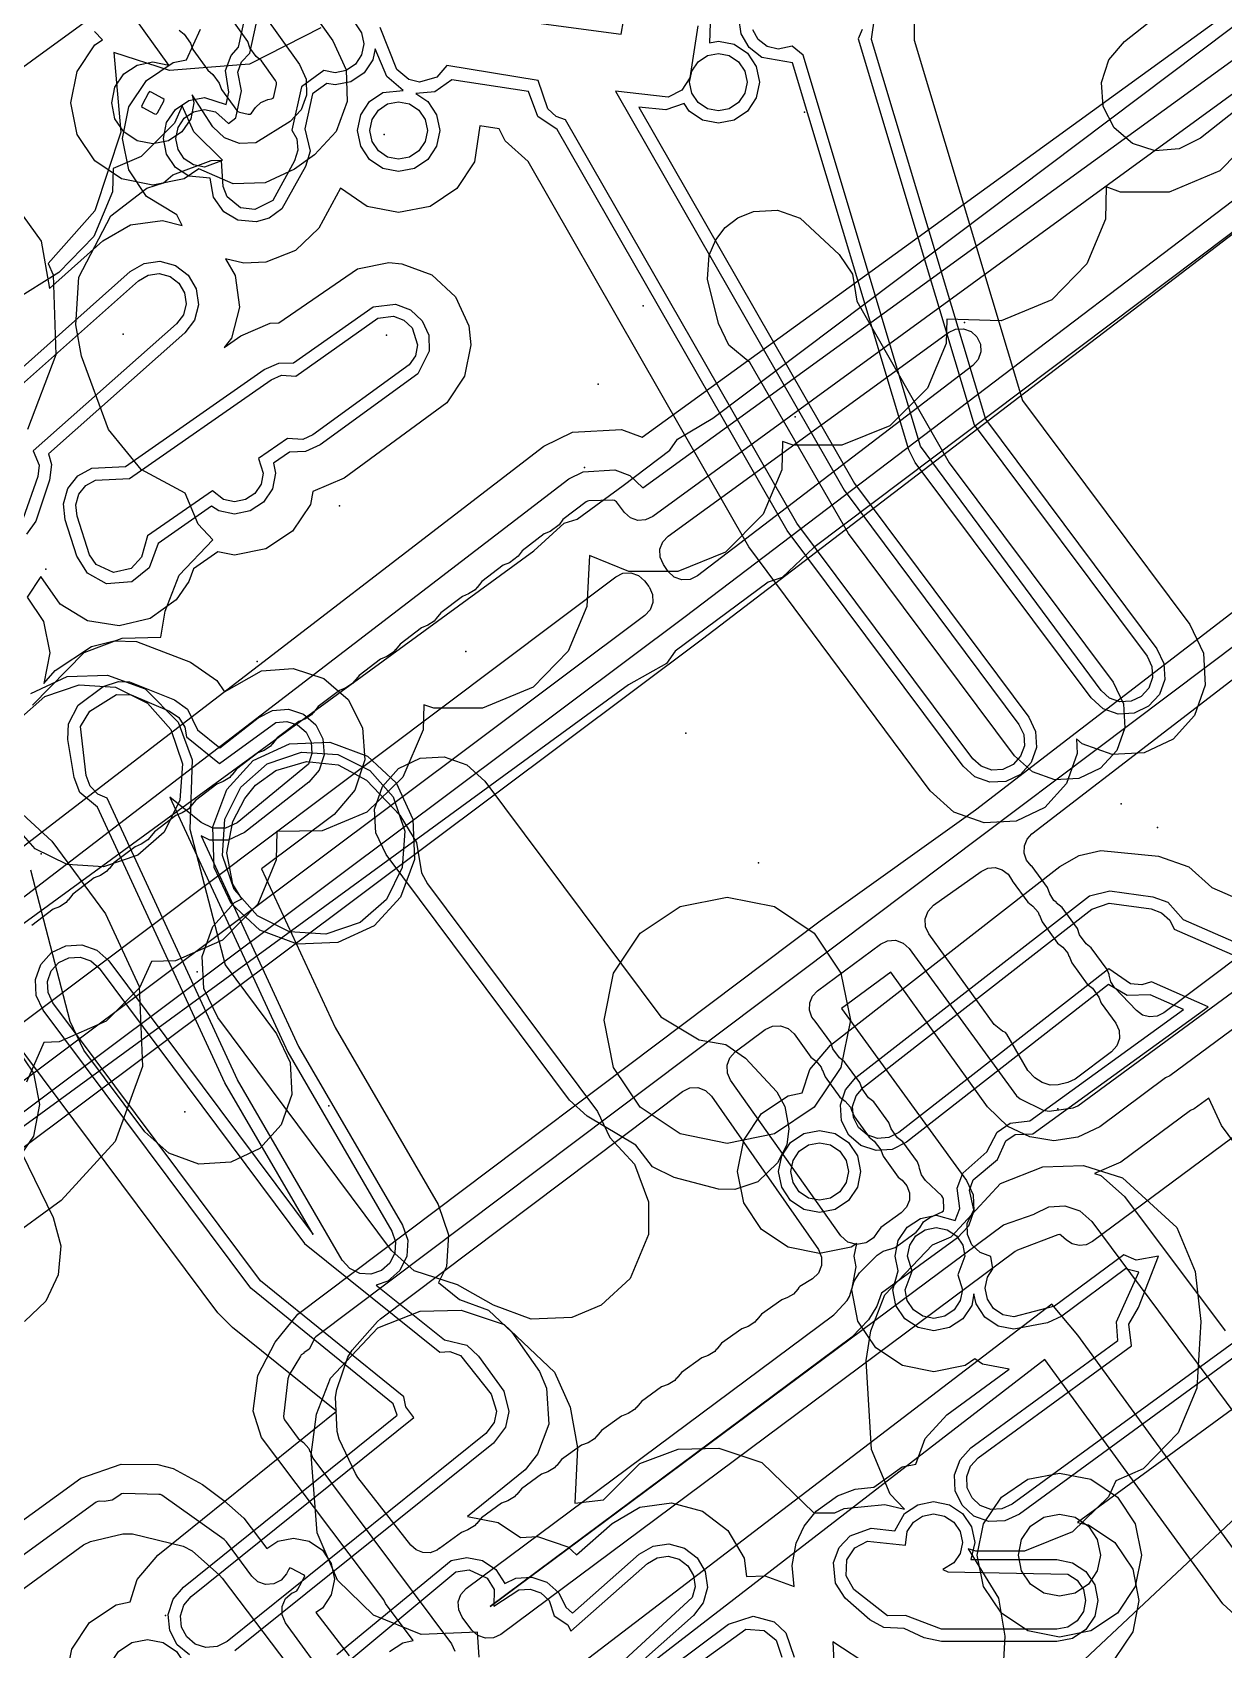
# Model space of a CAD drawing. Header units: metres. Extents: x 8738 to 9560, y -8972 to -7699.
# Drawn here: x 9001.57 to 9030.6, y -8137.03 to -8097.61 of the extents above; entities that cross this region are included whole.
import ezdxf

# ---------------------------------------------------------------- set-up
doc = ezdxf.new("R2010")
doc.units = ezdxf.units.M
for name, color, linetype in [('AI_GREENING_EXCLUSIONS', 1, 'Continuous'), ('AI_GREENING_LAWN', 82, 'Continuous'), ('AI_GREENING_REJECTED', 6, 'Continuous')]:
    doc.layers.add(name, color=color, linetype=linetype)

msp = doc.modelspace()

# ---------------------------------------------------------------- linework, layer by layer
at = {"layer": 'AI_GREENING_EXCLUSIONS'}
for points in [[(8995.555, -8121.9), (9014.04, -8107.697), (9014.74, -8107.353), (9015.928, -8107.286), (9016.43, -8107.472), (9045.67, -8086.273)], [(8995.354, -8123.283), (9014.647, -8108.491), (9014.998, -8108.319), (9015.77, -8108.273), (9016.135, -8108.409), (9016.448, -8108.711), (9046.259, -8087.08)], [(8987.697, -8129.296), (9013.792, -8110.243), (9014.53, -8109.57), (9014.851, -8109.47), (9015.973, -8108.651), (9017.11, -8107.794), (9017.297, -8107.52), (9018.153, -8107.009), (9043.386, -8088.007)], [(8987.697, -8129.296), (9013.792, -8110.243), (9014.53, -8109.57), (9014.851, -8109.47), (9015.973, -8108.651), (9017.11, -8107.794), (9017.297, -8107.52), (9018.153, -8107.009), (9043.386, -8088.007)], [(9018.088, -8097.384), (9018.073, -8097.864), (9018.29, -8097.821), (9018.673, -8097.897), (9018.997, -8098.114), (9019.214, -8098.438), (9019.29, -8098.821), (9019.214, -8099.204), (9018.997, -8099.528), (9018.673, -8099.745), (9018.29, -8099.821), (9017.907, -8099.745), (9017.583, -8099.528), (9017.459, -8099.342), (9017.009, -8099.497), (9016.349, -8099.428), (9021.605, -8108.605), (9025.855, -8114.298), (9026.023, -8114.65), (9026.044, -8115.04), (9025.913, -8115.408), (9025.652, -8115.698), (9025.3, -8115.866), (9024.91, -8115.886), (9024.543, -8115.756), (9024.253, -8115.495), (9019.966, -8109.753), (9014.359, -8099.976), (9013.894, -8099.654), (9013.661, -8099.046), (9011.795, -8098.767), (9011.384, -8099.056), (9010.92, -8099.101), (9011.207, -8099.293), (9011.424, -8099.617), (9011.5, -8100), (9011.424, -8100.383), (9011.207, -8100.707), (9010.883, -8100.924), (9010.5, -8101), (9010.117, -8100.924), (9009.793, -8100.707), (9009.576, -8100.383), (9009.5, -8100), (9009.576, -8099.617), (9009.793, -8099.293), (9010.117, -8099.076), (9010.611, -8099.022), (9010.21, -8098.683), (9009.927, -8098.007), (9009.874, -8098.273), (9009.657, -8098.597), (9009.333, -8098.814), (9008.95, -8098.89), (9008.751, -8098.85), (9008.398, -8099.107), (9008.213, -8099.955), (9008.341, -8100.506), (9008.23, -8100.88), (9007.655, -8101.905), (9007.344, -8102.14), (9007.025, -8102.222), (9006.579, -8102.183), (9006.243, -8101.985), (9005.986, -8101.622), (9005.904, -8101.164), (9005.387, -8101.115), (9005.063, -8100.898), (9004.846, -8100.574), (9004.77, -8100.191), (9004.77, -8100.191), (9004.846, -8099.808), (9005.063, -8099.484), (9005.387, -8099.267), (9005.77, -8099.191), (9006.295, -8099.363), (9006.361, -8099.061), (9006.282, -8098.533), (9006.418, -8098.167), (9006.599, -8097.971), (9008.219, -8090.545)], [(9009.445, -8097.395), (9009.597, -8097.622), (9009.65, -8097.89), (9009.597, -8098.158), (9009.445, -8098.385), (9009.218, -8098.537), (9008.95, -8098.59), (9008.677, -8098.534), (9008.13, -8098.931), (9007.898, -8099.991), (9008.015, -8100.206), (9008.043, -8100.478), (9007.965, -8100.74), (9007.432, -8101.705), (9006.991, -8101.927), (9006.642, -8101.886), (9006.321, -8101.617), (9006.221, -8101.363), (9006.181, -8100.742), (9005.77, -8100.891), (9005.502, -8100.838), (9005.275, -8100.686), (9005.123, -8100.459), (9005.07, -8100.191), (9005.07, -8100.191), (9005.123, -8099.923), (9005.275, -8099.696), (9005.502, -8099.544), (9005.77, -8099.491), (9006.038, -8099.544), (9006.352, -8099.827), (9006.53, -8099.693), (9006.674, -8099.036), (9006.579, -8098.58), (9006.673, -8098.324), (9006.875, -8098.111), (9008.541, -8090.475)], [(9045.859, -8091.153), (9020.617, -8110.161), (9019.849, -8110.898), (9019.503, -8111.013), (9017.236, -8112.693), (9017.027, -8112.99), (9016.1, -8113.511), (8989.922, -8132.624), (8989.217, -8133.256), (8988.937, -8133.343), (8987.764, -8134.2), (8986.64, -8135.064), (8986.478, -8135.307), (8985.673, -8135.807), (8960.434, -8155.213), (8959.695, -8155.928), (8959.35, -8156.046), (8957.123, -8157.756), (8956.926, -8158.05), (8956.066, -8158.568), (8929.562, -8178.912), (8904.278, -8205.333)], [(9045.859, -8091.153), (9020.617, -8110.161), (9019.849, -8110.898), (9019.503, -8111.013), (9017.236, -8112.693), (9017.027, -8112.99), (9016.1, -8113.511), (8989.922, -8132.624), (8989.217, -8133.256), (8988.937, -8133.343), (8987.764, -8134.2), (8986.64, -8135.064), (8986.478, -8135.307), (8985.673, -8135.807), (8960.434, -8155.213), (8959.695, -8155.928), (8959.35, -8156.046), (8957.123, -8157.756), (8956.926, -8158.05), (8956.066, -8158.568), (8929.562, -8178.912), (8904.278, -8205.333)], [(9033.844, -8097.185), (9030.043, -8100.184), (9029.522, -8100.45), (9028.938, -8100.496), (9028.382, -8100.316), (9027.936, -8099.936), (9027.67, -8099.414), (9027.624, -8098.831), (9027.805, -8098.274), (9028.185, -8097.829), (9032.71, -8094.258)], [(9006.624, -8094.626), (9008.899, -8097.812), (9009.218, -8098.519), (9009.245, -8099.294), (9008.975, -8100.021), (9008.448, -8100.591), (9007.963, -8100.945), (9007.25, -8101.273), (9006.465, -8101.302), (9005.633, -8100.937), (9005.275, -8101.176), (9004.51, -8101.328), (9003.745, -8101.176), (9003.096, -8100.742), (9002.662, -8100.093), (9002.51, -8099.328), (9002.662, -8098.563), (9003.096, -8097.914), (9003.283, -8097.788), (9003.087, -8097.59)], [(9005.81, -8095.207), (9008.085, -8098.393), (9008.245, -8098.746), (9008.258, -8099.134), (9008.123, -8099.498), (9007.86, -8099.782), (9007.017, -8100.301), (9006.625, -8100.315), (9006.257, -8100.178), (9005.971, -8099.909), (9005.471, -8099.13), (9005.51, -8099.328), (9005.434, -8099.711), (9005.217, -8100.035), (9004.893, -8100.252), (9004.51, -8100.328), (9004.127, -8100.252), (9003.803, -8100.035), (9003.586, -8099.711), (9003.51, -8099.328), (9003.586, -8098.945), (9003.803, -8098.621), (9004.127, -8098.404), (9004.51, -8098.328), (9004.9, -8098.409), (9003.696, -8096.723)], [(9023.067, -8097.001), (9023.065, -8097.798), (9025.704, -8106.578), (9029.78, -8112.038), (9030.116, -8112.742), (9030.157, -8113.521), (9029.896, -8114.257), (9029.374, -8114.837), (9028.67, -8115.173), (9027.89, -8115.213), (9027.155, -8114.953), (9027.015, -8114.827), (9027.033, -8115.183), (9026.773, -8115.919), (9026.25, -8116.499), (9025.546, -8116.835), (9024.767, -8116.876), (9024.031, -8116.615), (9023.451, -8116.093), (9019.032, -8110.148), (9013.652, -8100.756), (9013.093, -8100.253), (9012.951, -8099.955), (9012.478, -8099.888), (9012.348, -8100.765), (9011.914, -8101.414), (9011.265, -8101.848), (9010.5, -8102), (9009.735, -8101.848), (9009.082, -8101.408), (9008.552, -8102.38), (9007.99, -8102.922), (9007.264, -8103.207), (9006.724, -8103.23), (9006.278, -8103.131), (9006.513, -8103.532), (9006.62, -8104.305), (9006.423, -8105.06), (9006.251, -8105.287), (9006.654, -8105.006), (9007.369, -8104.693), (9007.577, -8104.689), (9009.495, -8103.372), (9010.26, -8103.22), (9010.58, -8103.246), (9011.311, -8103.518), (9011.882, -8104.05), (9012.206, -8104.76), (9012.26, -8105.22), (9012.108, -8105.985), (9011.674, -8106.634), (9009.17, -8108.472), (9008.411, -8108.798), (9008.348, -8109.115), (9007.914, -8109.764), (9007.265, -8110.198), (9006.5, -8110.35), (9006.097, -8110.27), (9005.501, -8110.685), (9005.389, -8110.994), (9005.078, -8111.436), (9004.446, -8111.894), (9003.687, -8112.074), (9002.916, -8111.951), (9002.252, -8111.542), (9001.784, -8110.871), (9001.45, -8111.371), (9001.848, -8111.966), (9002, -8112.731), (9001.852, -8113.475), (9002.133, -8113.163), (9003.015, -8112.58), (9003.568, -8112.439), (9004.108, -8112.454), (9005.431, -8112.962), (9006.073, -8113.406), (9006.254, -8113.686), (9007.154, -8113.174), (9007.932, -8113.115), (9008.674, -8113.358), (9009.266, -8113.866), (9009.618, -8114.563), (9009.677, -8115.341), (9009.434, -8116.082), (9008.926, -8116.674), (9007.161, -8117.994), (9008.951, -8121.866), (9011.459, -8126.177), (9011.713, -8126.915), (9011.664, -8127.694), (9011.474, -8128.083), (9011.985, -8128.493), (9012.689, -8128.756), (9013.26, -8129.288), (9013.936, -8130.252), (9014.103, -8130.654), (9014.157, -8131.536), (9013.884, -8132.267), (9013.58, -8132.646), (9012.18, -8133.784), (9012.925, -8133.932), (9013.467, -8134.294), (9013.882, -8134.27), (9014.619, -8134.525), (9014.835, -8134.717), (9015.701, -8133.952), (9016.376, -8133.56), (9017.149, -8133.455), (9017.903, -8133.655), (9018.524, -8134.128), (9018.916, -8134.803), (9018.976, -8135.246), (9019.426, -8135.234), (9020.139, -8135.488), (9020.088, -8134.978), (9020.19, -8134.432), (9020.383, -8134.018), (9020.672, -8133.652), (9021.194, -8133.277), (9021.623, -8133.121), (9022.082, -8133.067), (9022.772, -8132.572), (9023.099, -8132.507), (9023.329, -8131.879), (9023.857, -8131.305), (9025.374, -8130.196), (9024.729, -8130.068), (9024.543, -8129.944), (9024.305, -8130.103), (9023.54, -8130.255), (9022.775, -8130.103), (9022.126, -8129.669), (9021.692, -8129.02), (9021.54, -8128.255), (9021.651, -8127.697), (9021.6, -8127.441), (9021.662, -8127.129), (9021.523, -8127.222), (9020.758, -8127.374), (9019.993, -8127.222), (9019.344, -8126.788), (9018.91, -8126.139), (9018.758, -8125.374), (9018.91, -8124.609), (9019.344, -8123.96), (9019.993, -8123.526), (9020.329, -8123.459), (9020.518, -8122.888), (9021.027, -8122.297), (9026.611, -8117.938), (9027.082, -8117.675), (9027.607, -8117.547), (9029.018, -8117.688), (9029.754, -8117.946), (9030.315, -8118.448), (9035.643, -8120.777)], [(9011.893, -8097.118), (9015.92, -8097.65), (9015.975, -8097.327)], [(8999.817, -8097.49), (9000.076, -8098.023), (9001.352, -8102.089), (9001.791, -8102.7), (9001.991, -8103.85), (9003.295, -8102.691), (9003.969, -8102.297), (9004.742, -8102.19), (9005.225, -8102.316), (9005.095, -8102.057), (9004.356, -8101.605), (9003.922, -8100.956), (9003.77, -8100.191), (9003.922, -8099.426), (9004.356, -8098.777), (9005.005, -8098.343), (9005.331, -8098.278), (9005.672, -8097.529)], [(9008.602, -8097.496), (9006.864, -8098.383), (9004.919, -8098.537), (9003.558, -8098.095), (9003.73, -8100.036), (9003.097, -8101.956), (9001.956, -8103.241), (9002.081, -8103.516), (9002.142, -8105.466), (9001.453, -8107.291)], [(9017.794, -8097.444), (9017.596, -8098.716), (9017.403, -8099.016), (9017.069, -8099.186), (9015.784, -8099.044), (9021.353, -8108.77), (9025.615, -8114.478), (9025.732, -8114.724), (9025.747, -8114.997), (9025.656, -8115.254), (9025.473, -8115.457), (9025.226, -8115.575), (9024.953, -8115.589), (9024.696, -8115.498), (9024.493, -8115.315), (9020.206, -8109.573), (9014.568, -8099.738), (9014.338, -8099.657), (9014.135, -8099.474), (9013.902, -8098.777), (9011.67, -8098.412), (9011.431, -8098.696), (9011.01, -8098.818), (9010.744, -8098.755), (9010.458, -8098.514), (9010.053, -8097.488)], [(9022.099, -8097.216), (9022.014, -8097.774), (9024.797, -8107.035), (9028.979, -8112.636), (9029.147, -8112.988), (9029.167, -8113.378), (9029.037, -8113.745), (9028.776, -8114.035), (9028.423, -8114.203), (9028.034, -8114.224), (9027.666, -8114.093), (9027.376, -8113.832), (9023.089, -8108.09), (9022.933, -8107.78), (9020.098, -8098.35), (9019.349, -8098.217), (9019.039, -8097.98), (9018.843, -8097.642), (9018.792, -8097.256)], [(9021.796, -8097.539), (9021.697, -8097.763), (9024.525, -8107.172), (9028.738, -8112.815), (9028.856, -8113.062), (9028.87, -8113.335), (9028.779, -8113.592), (9028.596, -8113.795), (9028.35, -8113.913), (9028.077, -8113.927), (9027.819, -8113.836), (9027.616, -8113.653), (9023.22, -8107.694), (9020.356, -8098.166), (9020.086, -8097.942), (9019.745, -8098.019), (9019.481, -8097.948), (9019.264, -8097.782), (9019.127, -8097.546)], [(9001.573, -8114.005), (9002.833, -8112.726), (9003.764, -8112.375), (9004.708, -8112.35), (9004.813, -8111.713), (9005.152, -8110.838), (9005.972, -8109.974), (9005.613, -8109.593), (9005.298, -8108.839), (9004.225, -8108.26), (9003.43, -8107.291), (9002.768, -8105.504), (9002.632, -8104.736), (9002.704, -8103.574), (9003.484, -8102.08), (9004.362, -8101.405), (9004.771, -8101.276), (9004.999, -8101.083), (9005.93, -8100.733), (9006.204, -8100.725), (9005.511, -8100.033), (9005.227, -8099.396), (9005.036, -8099.818), (9004.225, -8100.629), (9003.544, -8100.928), (9003.528, -8101.496), (9003.075, -8102.58), (9002.219, -8103.457), (9001.102, -8104.156)], [(9031.365, -8100.109), (9030.509, -8100.986), (9029.277, -8101.5), (9028.09, -8101.5), (9027.742, -8101.373), (9027.726, -8102.164), (9027.273, -8103.247), (9026.417, -8104.124), (9025.185, -8104.639), (9023.86, -8104.599), (9023.844, -8105.195), (9023.39, -8106.278), (9022.468, -8107.201), (9021.303, -8107.67), (9020.116, -8107.67), (9019.856, -8107.579), (9019.839, -8108.271), (9019.386, -8109.354), (9018.464, -8110.276), (9017.299, -8110.746), (9016.111, -8110.746), (9015.151, -8110.362), (9015.085, -8111.605), (9014.632, -8112.688), (9013.776, -8113.566), (9012.545, -8114.08), (9011.357, -8114.08), (9011.113, -8113.996), (9011.096, -8114.611), (9010.598, -8115.761), (9009.721, -8116.617), (9008.637, -8117.07), (9007.534, -8117.087), (9007.518, -8117.778), (9007.065, -8118.862), (9006.209, -8119.739), (9005.059, -8120.237), (9004.474, -8120.253), (9004.186, -8120.901), (9003.376, -8121.712), (9002.225, -8122.21), (9001.854, -8122.226), (9001.431, -8123.197)], [(9033.491, -8100.485), (9017.902, -8112.401), (8991.06, -8132.499), (8986.438, -8135.788), (8986.438, -8135.788), (8986.438, -8135.788), (8979.925, -8140.422), (8979.286, -8140.797), (8978.556, -8140.911), (8978.119, -8140.822), (8977.784, -8140.688), (8977.675, -8140.561), (8973.755, -8143.602), (8973.839, -8144.107), (8973.76, -8144.728), (8973.471, -8145.337), (8972.926, -8145.927), (8958.484, -8156.853), (8939.431, -8170.901), (8931.698, -8176.967), (8927.609, -8180.372), (8924.563, -8183.053), (8917.837, -8189.222)], [(9000.956, -8106.107), (9003.959, -8103.439), (9004.296, -8103.242), (9004.683, -8103.188), (9005.06, -8103.287), (9005.371, -8103.523), (9005.568, -8103.859), (9005.622, -8104.246), (9005.523, -8104.623), (9005.288, -8104.934), (9001.967, -8107.884), (9002.038, -8108.137), (9001.992, -8108.525), (9001.658, -8109.526), (9001.427, -8109.841)], [(9000.354, -8107.042), (9004.159, -8103.663), (9004.394, -8103.525), (9004.665, -8103.488), (9004.929, -8103.557), (9004.929, -8103.557), (9005.147, -8103.722), (9005.285, -8103.957), (9005.322, -8104.228), (9005.253, -8104.492), (9005.088, -8104.71), (9001.597, -8107.811), (9001.739, -8108.16), (9001.706, -8108.432), (9001.345, -8109.474)], [(9010.277, -8137.077), (9010.601, -8136.86), (9010.855, -8136.81), (9010.182, -8135.908), (9010.139, -8135.817), (9007.158, -8131.857), (9006.954, -8131.219), (9007.069, -8130.346), (9007.488, -8129.531), (9008.046, -8128.854), (9020.772, -8119.264), (9024.554, -8116.561), (9037.39, -8106.69)], [(9001.538, -8113.72), (9002.42, -8113.311), (9003.406, -8113.272), (9004.323, -8113.613), (9005.129, -8114.419), (9005.47, -8115.336), (9005.412, -8117.028), (9006.27, -8120.336), (9007.524, -8122.016), (9007.859, -8122.72), (9007.9, -8123.5), (9007.64, -8124.235), (9007.117, -8124.815), (9006.413, -8125.151), (9005.634, -8125.192), (9004.898, -8124.931), (9004.318, -8124.409), (9002.83, -8122.415), (9002.496, -8121.72), (9001.54, -8118.032)], [(9005.401, -8137.159), (9005.102, -8136.909), (9004.921, -8136.563), (9004.887, -8136.174), (9004.887, -8136.174), (9005.004, -8135.802), (9005.254, -8135.503), (9010.46, -8131.317), (9010.362, -8131.037), (9006.897, -8128.219), (9001.835, -8121.439), (9001.667, -8121.087), (9001.647, -8120.697), (9001.777, -8120.33), (9002.038, -8120.04), (9002.391, -8119.872), (9002.78, -8119.851), (9003.148, -8119.982), (9003.438, -8120.243), (9008.414, -8126.908), (9006.268, -8123.21), (9003.163, -8116.497), (9002.729, -8116.136), (9002.592, -8115.77), (9002.441, -8114.848), (9002.454, -8114.459), (9002.693, -8114.009), (9003.301, -8113.549), (9003.674, -8113.433), (9003.944, -8113.441), (9005.034, -8113.88), (9005.355, -8114.102), (9005.6, -8114.611), (9006.14, -8115.047), (9007.075, -8114.313), (9007.423, -8114.137), (9007.812, -8114.108), (9008.183, -8114.229), (9008.479, -8114.483), (9008.655, -8114.831), (9008.685, -8115.221), (9008.563, -8115.591), (9008.309, -8115.887), (9006.747, -8117.111), (9006.346, -8117.301), (9005.901, -8117.298), (9005.689, -8117.194), (9008.063, -8122.328), (9010.595, -8126.68), (9010.722, -8127.049), (9010.698, -8127.438), (9010.526, -8127.789), (9010.234, -8128.047), (9009.951, -8128.144), (9011.613, -8129.477), (9012.163, -8129.607), (9012.449, -8129.873), (9013.059, -8130.733), (9013.182, -8131.221), (9013.102, -8131.609), (9012.81, -8131.994), (9006.508, -8137.061)], [(9041.469, -8114.037), (9029.291, -8123.045), (9029.19, -8123.092), (9027.586, -8124.286), (9027.05, -8124.539), (9026.466, -8124.624), (9025.878, -8124.533), (9025.347, -8124.276), (9024.851, -8123.795), (9022.49, -8120.517), (9021.294, -8121.405), (9021.618, -8121.851), (9024.339, -8125.593), (9024.502, -8125.947), (9024.518, -8126.337), (9024.383, -8126.703), (9024.383, -8126.703), (9024.118, -8126.99), (9022.265, -8128.337), (9022.15, -8128.658), (9021.952, -8128.991), (9021.543, -8129.415), (9012.728, -8135.979), (9025.24, -8126.677), (9025.986, -8126.411), (9025.996, -8126.404), (9026.347, -8126.233), (9026.731, -8126.208), (9027.1, -8126.334), (9027.394, -8126.591), (9032.994, -8134.132)], [(9000.614, -8116.003), (9002.052, -8117.322), (9003.352, -8119.096), (9004.176, -8120.865), (9004.261, -8122.814), (9003.593, -8124.647), (9002.275, -8126.085), (9000.922, -8127.076)], [(9030.971, -8129.822), (9025.627, -8133.727), (9025.273, -8133.891), (9024.883, -8133.908), (9024.517, -8133.774), (9024.23, -8133.51), (9024.065, -8133.156), (9024.049, -8132.766), (9024.183, -8132.399), (9024.447, -8132.112), (9028.024, -8129.498), (9027.996, -8129.043), (9028.534, -8127.827), (9028.213, -8127.75), (9026.661, -8128.898), (9026.308, -8129.065), (9025.494, -8129.22), (9025.111, -8129.144), (9024.787, -8128.927), (9024.57, -8128.603), (9024.52, -8128.353), (9024.464, -8128.638), (9024.247, -8128.962), (9023.923, -8129.179), (9023.54, -8129.255), (9023.157, -8129.179), (9022.833, -8128.962), (9022.616, -8128.638), (9022.54, -8128.255), (9022.67, -8127.792), (9022.6, -8127.441), (9022.676, -8127.058), (9022.893, -8126.734), (9023.217, -8126.517), (9023.6, -8126.441), (9024.061, -8126.57), (9024.174, -8126.273), (9024.112, -8125.782), (9024.248, -8125.417), (9024.832, -8124.899), (9025.081, -8124.413), (9025.405, -8124.196), (9025.881, -8124.139), (9029.629, -8121.422), (9028.815, -8121.067), (9028.25, -8121.085), (9027.799, -8120.816), (9022.873, -8124.661), (9022.525, -8124.837), (9022.136, -8124.866), (9021.765, -8124.743), (9021.47, -8124.488), (9021.294, -8124.14), (9021.265, -8123.751), (9021.388, -8123.38), (9021.643, -8123.085), (9027.337, -8118.657), (9027.831, -8118.537), (9028.877, -8118.678), (9029.246, -8118.807), (9029.616, -8119.234), (9035.243, -8121.693)], [(9031.028, -8129.409), (9025.45, -8133.485), (9025.202, -8133.6), (9024.929, -8133.611), (9024.673, -8133.517), (9024.472, -8133.333), (9024.357, -8133.085), (9024.345, -8132.812), (9024.439, -8132.555), (9024.624, -8132.354), (9028.361, -8129.624), (9028.292, -8129.092), (9028.527, -8128.69), (9029.017, -8127.44), (9028.472, -8127.534), (9028.171, -8127.408), (9026.482, -8128.657), (9025.494, -8128.92), (9025.226, -8128.867), (9024.999, -8128.715), (9024.847, -8128.488), (9024.794, -8128.22), (9024.847, -8127.952), (9024.983, -8127.75), (9024.93, -8127.445), (9024.669, -8127.349), (9024.47, -8127.162), (9024.358, -8126.913), (9024.35, -8126.64), (9024.515, -8126.311), (9024.409, -8125.83), (9024.504, -8125.574), (9025.096, -8125.078), (9025.293, -8124.625), (9025.52, -8124.473), (9025.958, -8124.454), (9030.229, -8121.357), (9028.842, -8120.751), (9028.608, -8120.823), (9028.336, -8120.797), (9027.803, -8120.432), (9022.689, -8124.425), (9022.445, -8124.548), (9022.172, -8124.568), (9021.913, -8124.482), (9021.706, -8124.304), (9021.583, -8124.06), (9021.563, -8123.787), (9021.649, -8123.528), (9021.827, -8123.321), (9027.392, -8118.977), (9027.812, -8118.837), (9028.835, -8118.975), (9029.093, -8119.066), (9029.296, -8119.248), (9029.402, -8119.468), (9035.123, -8121.968)], [(9002.381, -8137.782), (9002.533, -8137.017), (9002.967, -8136.368), (9003.616, -8135.934), (9003.955, -8135.867), (9004.127, -8135.322), (9004.628, -8134.723), (9008.988, -8131.217), (9006.447, -8129.181), (9006.095, -8128.817), (9001.034, -8122.037)], [(9001.164, -8122.331), (9001.598, -8122.98), (9001.75, -8123.745), (9001.598, -8124.51), (9001.319, -8124.927), (9002.078, -8126.499), (9002.268, -8127.185), (9002.206, -8127.895), (9001.899, -8128.538), (9001.386, -8129.032)], [(9036.058, -8131.698), (9030.553, -8124.251), (9030.241, -8123.587), (9030.24, -8123.586), (9029.885, -8123.849), (9029.795, -8123.891), (9028.1, -8125.144), (9027.457, -8125.421), (9027.609, -8125.472), (9028.187, -8125.981), (9030.637, -8129.259)], [(9012.46, -8137.212), (9012.418, -8136.602), (9011.051, -8136.659), (9009.886, -8136.189), (9009.009, -8135.334), (9008.511, -8134.184), (9008.366, -8132.283), (9008.496, -8131.286), (9008.835, -8130.41), (9009.995, -8129.188), (9011.025, -8128.781), (9012.02, -8128.755), (9013.069, -8129.107), (9014.294, -8130.265), (9014.679, -8131.121), (9014.861, -8132.11), (9014.796, -8133.458), (9015.492, -8133.382), (9016.378, -8132.495), (9017.309, -8132.145), (9018.304, -8132.119), (9019.354, -8132.471), (9020.615, -8133.692), (9021.129, -8133.692), (9021.36, -8133.589), (9022.35, -8133.493), (9022.826, -8133.608), (9022.477, -8133.237), (9022.024, -8132.154), (9021.892, -8129.983), (9022.009, -8129.256), (9022.348, -8128.38), (9023.509, -8127.159), (9023.966, -8126.967), (9025.168, -8125.664), (9026.198, -8125.257), (9027.192, -8125.23), (9028.14, -8125.53), (9029.466, -8126.741), (9029.912, -8127.816), (9030.046, -8129.033), (9029.952, -8130.659), (9029.498, -8131.743), (9028.643, -8132.62), (9027.973, -8132.917), (9027.794, -8133.304), (9026.917, -8134.159), (9025.752, -8134.629), (9024.564, -8134.629), (9024.38, -8134.57), (9025.119, -8135.776), (9025.269, -8136.703), (9025.231, -8137.438)], [(9031.386, -8135.32), (9027.049, -8129.367), (9026.413, -8128.605), (9014.167, -8137.977)], [(9020.873, -8143.225), (9035.678, -8129.322)], [(9020.873, -8143.225), (9035.678, -8129.322)], [(9031.159, -8136.44), (9030.582, -8135.914), (9026.244, -8129.96), (9015.571, -8138.193)], [(9030.912, -8131.104), (9027.04, -8133.933), (9027.307, -8133.986), (9027.956, -8134.42), (9028.389, -8135.069), (9028.541, -8135.834), (9028.389, -8136.599), (9027.956, -8137.248)], [(8986.2, -8144.867), (9002.754, -8132.846), (9003.734, -8132.506), (9004.628, -8132.517), (9005.005, -8132.618), (9005.722, -8133.005), (9006.236, -8133.397), (9006.726, -8133.823), (9007.29, -8134.565), (9007.552, -8134.389), (9007.935, -8134.313), (9008.318, -8134.389), (9008.642, -8134.606), (9008.859, -8134.93), (9008.935, -8135.313), (9008.859, -8135.696), (9008.642, -8136.02), (9008.483, -8136.127), (9009.29, -8137.183)], [(9008.997, -8137.152), (9011.777, -8134.856), (9012.16, -8134.78), (9012.543, -8134.856), (9012.867, -8135.073), (9013.087, -8135.414), (9013.356, -8135.284), (9013.745, -8135.26), (9014.114, -8135.388), (9014.406, -8135.647), (9014.573, -8135.991), (9014.737, -8136.137), (9016.363, -8134.702), (9016.7, -8134.506), (9017.087, -8134.453), (9017.464, -8134.553), (9017.774, -8134.79), (9017.97, -8135.127), (9018.023, -8135.514), (9017.923, -8135.891), (9017.686, -8136.201), (9016.105, -8137.597)], [(9009.065, -8137.487), (9011.892, -8135.133), (9012.217, -8135.082), (9012.655, -8135.285), (9012.826, -8135.566), (9012.823, -8135.968), (9013.431, -8135.574), (9013.704, -8135.558), (9013.962, -8135.647), (9014.166, -8135.828), (9014.293, -8136.203), (9014.619, -8136.426), (9014.692, -8136.576), (9016.561, -8134.927), (9016.797, -8134.789), (9017.068, -8134.753), (9017.332, -8134.823), (9017.549, -8134.988), (9017.687, -8135.224), (9017.723, -8135.495), (9017.653, -8135.759), (9015.693, -8137.56)], [(9016.362, -8138.405), (9018.964, -8136.534), (9019.403, -8136.567), (9019.697, -8136.795), (9019.835, -8137.214)], [(9016.417, -8137.991), (9018.539, -8136.411), (9019.135, -8136.214), (9019.648, -8136.355), (9019.938, -8136.616), (9020.135, -8137.214)], [(9022.002, -8137.441), (9021.081, -8136.842), (9021.115, -8137.503)]]:
    msp.add_lwpolyline(points, dxfattribs=at)
for points in [[(9018.022, -8099.468), (9017.795, -8099.316), (9017.643, -8099.089), (9017.59, -8098.821), (9017.643, -8098.553), (9017.795, -8098.326), (9018.022, -8098.174), (9018.29, -8098.121), (9018.558, -8098.174), (9018.785, -8098.326), (9018.937, -8098.553), (9018.99, -8098.821), (9018.937, -8099.089), (9018.785, -8099.316), (9018.558, -8099.468), (9018.29, -8099.521), (9018.022, -8099.468)], [(9010.005, -8100.495), (9009.853, -8100.268), (9009.8, -8100), (9009.853, -8099.732), (9010.005, -8099.505), (9010.232, -8099.353), (9010.5, -8099.3), (9010.768, -8099.353), (9010.995, -8099.505), (9011.147, -8099.732), (9011.2, -8100), (9011.147, -8100.268), (9010.995, -8100.495), (9010.768, -8100.647), (9010.5, -8100.7), (9010.232, -8100.647), (9010.005, -8100.495)], [(9018.769, -8102.126), (9019.144, -8101.974), (9019.729, -8101.943), (9020.281, -8102.138), (9021.233, -8103.018), (9021.561, -8103.503), (9021.662, -8104.16), (9023.917, -8108.097), (9027.911, -8113.446), (9028.163, -8113.974), (9028.193, -8114.559), (9027.998, -8115.11), (9027.606, -8115.545), (9027.078, -8115.797), (9026.493, -8115.828), (9025.942, -8115.632), (9025.507, -8115.241), (9021.459, -8109.819), (9019.059, -8105.651), (9018.543, -8105.231), (9018.291, -8104.703), (9018.026, -8103.619), (9018.067, -8103.035), (9018.225, -8102.662), (9018.454, -8102.367), (9018.769, -8102.126)], [(9007.226, -8105.827), (9007.583, -8105.67), (9007.936, -8105.663), (9009.877, -8104.296), (9010.42, -8104.233), (9010.785, -8104.369), (9011.071, -8104.635), (9011.233, -8104.99), (9011.247, -8105.38), (9010.967, -8105.927), (9008.585, -8107.661), (9008.23, -8107.823), (9007.839, -8107.837), (9007.452, -8108.107), (9007.5, -8108.35), (9007.424, -8108.733), (9007.207, -8109.057), (9006.883, -8109.274), (9006.5, -8109.35), (9006.117, -8109.274), (9005.943, -8109.158), (9004.643, -8110.064), (9004.422, -8110.662), (9003.995, -8111), (9003.381, -8111.048), (9002.921, -8110.793), (9002.659, -8110.379), (9002.376, -8109.489), (9002.332, -8109.101), (9002.44, -8108.726), (9002.684, -8108.421), (9003.025, -8108.233), (9003.84, -8108.186), (9007.226, -8105.827)], [(9007.648, -8105.963), (9007.998, -8105.988), (9009.992, -8104.573), (9010.372, -8104.529), (9010.628, -8104.624), (9010.828, -8104.811), (9010.96, -8105.22), (9010.907, -8105.488), (9010.755, -8105.715), (9008.409, -8107.418), (9008.161, -8107.531), (9007.791, -8107.505), (9007.088, -8107.994), (9007.2, -8108.35), (9007.147, -8108.618), (9006.995, -8108.845), (9006.768, -8108.997), (9006.5, -8109.05), (9006.232, -8108.997), (9005.961, -8108.78), (9004.377, -8109.883), (9004.234, -8110.397), (9003.979, -8110.672), (9003.553, -8110.773), (9003.128, -8110.578), (9002.965, -8110.344), (9002.662, -8109.398), (9002.631, -8109.127), (9002.707, -8108.864), (9002.877, -8108.651), (9003.116, -8108.519), (9003.937, -8108.484), (9007.397, -8106.073), (9007.648, -8105.963)], [(9003.599, -8113.571), (9004.379, -8113.958), (9004.945, -8114.602), (9005.23, -8115.435), (9005.171, -8116.321), (9004.784, -8117.101), (9004.14, -8117.667), (9003.307, -8117.952), (9002.421, -8117.893), (9001.641, -8117.506), (9001.075, -8116.862), (9000.79, -8116.029), (9000.849, -8115.143), (9001.236, -8114.363), (9001.88, -8113.797), (9002.713, -8113.512), (9003.599, -8113.571)], [(9005.288, -8114.54), (9005.332, -8114.781), (9006.137, -8115.43), (9007.504, -8114.426), (9007.776, -8114.405), (9008.036, -8114.49), (9008.243, -8114.668), (9008.366, -8114.912), (9008.387, -8115.184), (9008.302, -8115.444), (9006.562, -8116.875), (9006.281, -8117.008), (9005.97, -8117.006), (9005.691, -8116.869), (9004.921, -8116.248), (9007.797, -8122.467), (9010.336, -8126.83), (9010.425, -8127.089), (9010.408, -8127.361), (9010.288, -8127.607), (9010.083, -8127.788), (9009.825, -8127.876), (9009.552, -8127.859), (9009.307, -8127.739), (9009.126, -8127.535), (9006.57, -8123.143), (9003.393, -8116.278), (9003.17, -8116.177), (9002.984, -8115.978), (9002.888, -8115.722), (9002.747, -8114.527), (9002.975, -8114.153), (9003.622, -8113.746), (9003.978, -8113.756), (9004.915, -8114.156), (9005.14, -8114.311), (9005.288, -8114.54)], [(9007.838, -8114.951), (9008.824, -8114.912), (9009.741, -8115.253), (9010.44, -8115.9), (9010.849, -8116.782), (9010.888, -8117.768), (9010.547, -8118.685), (9009.9, -8119.384), (9009.018, -8119.793), (9008.032, -8119.832), (9007.115, -8119.491), (9006.416, -8118.844), (9006.007, -8117.962), (9005.968, -8116.976), (9006.309, -8116.059), (9006.956, -8115.36), (9007.838, -8114.951)], [(9009.017, -8115.211), (9009.797, -8115.598), (9010.363, -8116.242), (9010.648, -8117.075), (9010.589, -8117.961), (9010.202, -8118.741), (9009.558, -8119.307), (9008.725, -8119.592), (9007.839, -8119.533), (9007.059, -8119.146), (9006.493, -8118.502), (9006.208, -8117.669), (9006.267, -8116.783), (9006.654, -8116.003), (9007.298, -8115.437), (9008.131, -8115.152), (9009.017, -8115.211)], [(9016.278, -8124.736), (9015.091, -8124.025), (9014.661, -8123.636), (9010.193, -8117.651), (9009.941, -8117.123), (9009.91, -8116.539), (9010.106, -8115.987), (9010.497, -8115.552), (9011.026, -8115.3), (9011.61, -8115.269), (9012.162, -8115.465), (9012.597, -8115.857), (9016.887, -8121.604), (9017.821, -8122.163), (9018.476, -8122.278), (9018.954, -8122.615), (9019.715, -8123.432), (9019.91, -8123.787), (9020.01, -8124.325), (9019.956, -8124.724), (9019.735, -8125.165), (9019.251, -8125.63), (9018.695, -8125.814), (9018.29, -8125.809), (9017.211, -8125.523), (9016.688, -8125.26), (9016.278, -8124.736)], [(9006.461, -8116.844), (9006.751, -8116.283), (9007.014, -8115.958), (9007.504, -8115.598), (9008.253, -8115.38), (9009.029, -8115.464), (9009.713, -8115.839), (9010.527, -8116.689), (9010.938, -8117.353), (9011.06, -8118.095), (9011.201, -8118.365), (9015.344, -8123.915), (9015.646, -8124.547), (9016.245, -8125.198), (9016.586, -8126.115), (9016.586, -8126.907), (9016.138, -8127.983), (9015.438, -8128.63), (9014.716, -8128.932), (9013.73, -8128.971), (9012.813, -8128.63), (9011.933, -8128.135), (9010.874, -8127.798), (9010.329, -8127.297), (9006.09, -8121.618), (9005.754, -8120.914), (9005.713, -8120.135), (9005.974, -8119.399), (9006.496, -8118.819), (9006.679, -8118.732), (9006.461, -8118.374), (9006.309, -8117.609), (9006.461, -8116.844)], [(9016.386, -8123.809), (9015.736, -8122.836), (9015.508, -8121.688), (9015.736, -8120.54), (9016.386, -8119.567), (9017.36, -8118.916), (9018.508, -8118.688), (9019.656, -8118.916), (9020.629, -8119.567), (9021.279, -8120.54), (9021.508, -8121.688), (9021.279, -8122.836), (9020.629, -8123.809), (9019.656, -8124.46), (9018.508, -8124.688), (9017.36, -8124.46), (9016.386, -8123.809)], [(9005.185, -8136.206), (9005.267, -8135.946), (9005.442, -8135.736), (9010.873, -8131.37), (9010.674, -8131.107), (9010.63, -8130.867), (9007.137, -8128.039), (9002.076, -8121.26), (9001.958, -8121.013), (9001.944, -8120.74), (9002.035, -8120.483), (9002.218, -8120.28), (9002.464, -8120.163), (9002.737, -8120.148), (9002.995, -8120.239), (9003.198, -8120.422), (9008.205, -8127.13), (9011.505, -8129.775), (9011.749, -8129.766), (9012.005, -8129.862), (9012.751, -8130.806), (9012.882, -8131.219), (9012.826, -8131.491), (9012.622, -8131.761), (9006.32, -8136.828), (9006.077, -8136.954), (9005.805, -8136.978), (9005.545, -8136.896), (9005.335, -8136.721), (9005.209, -8136.478), (9005.185, -8136.206)], [(9020.375, -8126.298), (9020.051, -8126.081), (9019.834, -8125.757), (9019.758, -8125.374), (9019.834, -8124.991), (9020.051, -8124.667), (9020.375, -8124.45), (9020.758, -8124.374), (9021.141, -8124.45), (9021.465, -8124.667), (9021.682, -8124.991), (9021.758, -8125.374), (9021.682, -8125.757), (9021.465, -8126.081), (9021.141, -8126.298), (9020.758, -8126.374), (9020.375, -8126.298)], [(9020.263, -8125.869), (9020.111, -8125.642), (9020.058, -8125.374), (9020.111, -8125.106), (9020.263, -8124.879), (9020.49, -8124.727), (9020.758, -8124.674), (9021.026, -8124.727), (9021.253, -8124.879), (9021.405, -8125.106), (9021.458, -8125.374), (9021.405, -8125.642), (9021.253, -8125.869), (9021.026, -8126.021), (9020.758, -8126.074), (9020.49, -8126.021), (9020.263, -8125.869)], [(9024.24, -8128.255), (9024.187, -8128.523), (9024.035, -8128.75), (9023.808, -8128.902), (9023.54, -8128.955), (9023.272, -8128.902), (9023.045, -8128.75), (9022.893, -8128.523), (9022.84, -8128.255), (9023.016, -8127.803), (9022.9, -8127.441), (9022.953, -8127.173), (9023.105, -8126.946), (9023.332, -8126.794), (9023.6, -8126.741), (9023.868, -8126.794), (9024.095, -8126.946), (9024.247, -8127.173), (9024.3, -8127.441), (9024.124, -8127.893), (9024.24, -8128.255)], [(9026.601, -8136.726), (9025.836, -8136.574), (9025.187, -8136.14), (9024.753, -8135.491), (9024.601, -8134.726), (9024.753, -8133.961), (9025.187, -8133.312), (9025.836, -8132.878), (9026.601, -8132.726), (9027.366, -8132.878), (9028.015, -8133.312), (9028.449, -8133.961), (9028.601, -8134.726), (9028.449, -8135.491), (9028.015, -8136.14), (9027.366, -8136.574), (9026.601, -8136.726)], [(9022.016, -8134.069), (9022.594, -8134.135), (9022.83, -8133.713), (9023.154, -8133.496), (9023.537, -8133.42), (9023.92, -8133.496), (9024.244, -8133.713), (9024.461, -8134.037), (9024.537, -8134.42), (9024.44, -8134.834), (9026.541, -8134.834), (9026.924, -8134.91), (9027.249, -8135.127), (9027.465, -8135.451), (9027.541, -8135.834), (9027.465, -8136.217), (9027.249, -8136.541), (9026.924, -8136.758), (9026.541, -8136.834), (9023.729, -8136.834), (9023.306, -8136.74), (9022.816, -8136.511), (9022.319, -8136.492), (9021.98, -8136.299), (9021.379, -8135.773), (9021.146, -8135.408), (9021.099, -8134.908), (9021.235, -8134.542), (9021.5, -8134.256), (9022.016, -8134.069)], [(9023.042, -8133.925), (9023.269, -8133.773), (9023.537, -8133.72), (9023.805, -8133.773), (9024.032, -8133.925), (9024.184, -8134.152), (9024.237, -8134.42), (9024.184, -8134.688), (9024.032, -8134.915), (9023.76, -8135.076), (9023.885, -8135.134), (9026.809, -8135.187), (9027.036, -8135.339), (9027.188, -8135.566), (9027.241, -8135.834), (9027.188, -8136.102), (9027.036, -8136.329), (9026.809, -8136.481), (9026.541, -8136.534), (9023.729, -8136.534), (9022.852, -8136.197), (9022.414, -8136.208), (9021.591, -8135.561), (9021.405, -8135.229), (9021.423, -8134.844), (9021.614, -8134.55), (9021.924, -8134.385), (9022.849, -8134.48), (9022.89, -8134.152), (9023.042, -8133.925)], [(9026.218, -8135.65), (9025.894, -8135.433), (9025.677, -8135.109), (9025.601, -8134.726), (9025.677, -8134.343), (9025.894, -8134.019), (9026.218, -8133.802), (9026.601, -8133.726), (9026.984, -8133.802), (9027.308, -8134.019), (9027.525, -8134.343), (9027.601, -8134.726), (9027.525, -8135.109), (9027.308, -8135.433), (9026.984, -8135.65), (9026.601, -8135.726), (9026.218, -8135.65)], [(9003.674, -8138.489), (9003.457, -8138.165), (9003.381, -8137.782), (9003.457, -8137.399), (9003.674, -8137.075), (9003.998, -8136.858), (9004.381, -8136.782), (9004.764, -8136.858), (9005.088, -8137.075), (9005.305, -8137.399), (9005.381, -8137.782), (9005.305, -8138.165), (9005.088, -8138.489), (9004.764, -8138.706), (9004.381, -8138.782), (9003.998, -8138.706), (9003.674, -8138.489)]]:
    msp.add_lwpolyline(points, close=True, dxfattribs=at)
at = {"layer": 'AI_GREENING_LAWN'}
for points in [[(9062.065, -8076.329), (9016.694, -8109.411), (9016.519, -8109.493), (9016.327, -8109.502), (9016.146, -8109.438), (9016.002, -8109.311), (9015.805, -8109.053), (9015.762, -8109.018), (9015.708, -8109.007), (9015.135, -8109.029), (9015.099, -8109.036), (9015.066, -8109.054), (9014.504, -8109.483), (9014.408, -8109.612), (9014.195, -8109.774), (9014.046, -8109.834), (9013.507, -8110.246), (9013.411, -8110.374), (9013.198, -8110.537), (9013.049, -8110.596), (9012.528, -8110.993), (9012.414, -8111.136), (9012.409, -8111.132), (9012.365, -8111.194), (9012.205, -8111.297), (9012.052, -8111.359), (9011.531, -8111.755), (9011.417, -8111.898), (9011.412, -8111.894), (9011.368, -8111.957), (9011.208, -8112.06), (9011.055, -8112.121), (9010.534, -8112.517), (9010.42, -8112.66), (9010.415, -8112.656), (9010.371, -8112.719), (9010.211, -8112.822), (9010.058, -8112.883), (9009.537, -8113.28), (9009.423, -8113.423), (9009.418, -8113.419), (9009.374, -8113.481), (9009.214, -8113.584), (9009.061, -8113.646), (9008.54, -8114.042), (9008.426, -8114.185), (9008.421, -8114.181), (9008.377, -8114.244), (9008.217, -8114.346), (9008.064, -8114.408), (9007.543, -8114.804), (9007.429, -8114.947), (9007.424, -8114.943), (9007.38, -8115.006), (9007.22, -8115.109), (9007.067, -8115.17), (9006.546, -8115.567), (9006.432, -8115.71), (9006.427, -8115.706), (9006.383, -8115.768), (9006.223, -8115.871), (9006.07, -8115.933), (9005.549, -8116.329), (9005.435, -8116.472), (9005.43, -8116.468), (9005.386, -8116.531), (9005.226, -8116.633), (9005.073, -8116.695), (9004.552, -8117.091), (9004.438, -8117.234), (9004.433, -8117.23), (9004.389, -8117.293), (9004.229, -8117.396), (9004.076, -8117.457), (9003.555, -8117.854), (9003.442, -8117.997), (9003.436, -8117.992), (9003.392, -8118.055), (9003.232, -8118.158), (9003.079, -8118.219), (9002.558, -8118.616), (9002.445, -8118.759), (9002.439, -8118.755), (9002.395, -8118.817), (9002.235, -8118.92), (9002.082, -8118.982), (9001.561, -8119.378)], [(8990.662, -8131.923), (9017.481, -8111.842), (9037.506, -8096.628)], [(8996.678, -8101.846), (9003.941, -8096.556)], [(9005.149, -8097.551), (9005.274, -8097.651), (9005.43, -8097.87), (9005.485, -8098.021), (9005.849, -8098.531), (9005.974, -8098.632), (9006.129, -8098.848), (9006.185, -8099.001), (9006.553, -8099.51), (9006.584, -8099.54), (9006.625, -8099.556), (9006.836, -8099.602), (9006.88, -8099.602), (9006.912, -8099.573), (9007.013, -8099.437), (9007.144, -8099.314), (9007.31, -8099.246), (9007.4, -8099.227), (9007.44, -8099.21), (9007.457, -8099.169), (9007.52, -8098.875), (9007.52, -8098.827), (9007.501, -8098.782), (9007.156, -8098.3), (9007.031, -8098.199), (9006.876, -8097.981), (9006.821, -8097.83), (9006.456, -8097.32)], [(9043.731, -8102.883), (9008.478, -8129.407), (9008.45, -8129.436), (9008.434, -8129.472), (9008.425, -8129.504), (9008.319, -8129.705), (9008.19, -8129.797), (9008.195, -8129.805), (9008.128, -8129.846), (9008.104, -8129.876), (9007.833, -8130.328), (9007.8, -8130.427), (9007.695, -8131.343), (9007.698, -8131.388), (9007.718, -8131.428), (9008.052, -8131.881), (9008.184, -8131.984), (9008.309, -8132.126), (9008.334, -8132.198), (9008.34, -8132.196), (9008.41, -8132.364), (9011.787, -8136.892), (9011.87, -8137.065)], [(9039.139, -8113.995), (9029.143, -8121.509), (9028.981, -8121.59), (9028.801, -8121.607), (9028.626, -8121.56), (9028.48, -8121.453), (9027.948, -8120.892), (9027.855, -8120.753), (9027.812, -8120.591), (9027.811, -8120.576), (9027.765, -8120.453), (9027.378, -8119.921), (9027.252, -8119.821), (9027.095, -8119.604), (9027.039, -8119.454), (9026.666, -8118.939), (9026.526, -8118.822), (9026.53, -8118.817), (9026.469, -8118.771), (9026.37, -8118.609), (9026.312, -8118.454), (9025.939, -8117.94), (9025.916, -8117.921), (9025.802, -8117.784), (9025.743, -8117.616), (9025.747, -8117.438), (9025.813, -8117.273), (9025.932, -8117.141), (9035.943, -8109.442)], [(9031.775, -8123.84), (9027.408, -8127.082), (9027.254, -8127.159), (9027.083, -8127.18), (9026.916, -8127.141), (9026.771, -8127.048), (9026.645, -8126.932), (9026.609, -8126.909), (9026.567, -8126.917), (9025.582, -8127.293), (9025.522, -8127.326), (9012.986, -8136.66), (9012.809, -8136.743), (9012.615, -8136.753), (9012.431, -8136.688), (9012.286, -8136.557), (9012.047, -8136.236), (9011.963, -8136.06), (9011.953, -8135.865), (9012.019, -8135.682), (9012.149, -8135.537), (9021.105, -8128.868), (9021.141, -8128.835), (9021.43, -8128.515), (9021.483, -8128.423), (9021.598, -8128.05), (9021.726, -8127.841), (9022.163, -8127.412), (9022.304, -8127.315), (9022.47, -8127.271), (9022.48, -8127.27), (9022.603, -8127.224), (9023.111, -8126.855), (9023.198, -8126.745), (9023.292, -8126.603), (9023.442, -8126.496), (9023.741, -8126.358), (9023.777, -8126.332), (9023.784, -8126.288), (9023.775, -8126.052), (9023.764, -8126.008), (9023.738, -8125.971), (9023.342, -8125.59), (9023.244, -8125.456), (9023.194, -8125.298), (9023.187, -8125.25), (9023.142, -8125.138), (9022.786, -8124.649), (9022.66, -8124.55), (9022.502, -8124.333), (9022.446, -8124.183), (9022.077, -8123.675), (9021.951, -8123.575), (9021.793, -8123.358), (9021.737, -8123.208), (9021.368, -8122.7), (9021.242, -8122.6), (9021.084, -8122.383), (9021.028, -8122.233), (9020.648, -8121.707), (9020.571, -8121.615), (9020.513, -8121.445), (9020.518, -8121.266), (9020.586, -8121.099), (9020.709, -8120.968), (9022.238, -8119.832), (9022.415, -8119.748), (9022.611, -8119.739), (9022.796, -8119.806), (9022.94, -8119.939), (9025.554, -8123.53), (9025.646, -8123.607), (9026.209, -8123.879), (9026.348, -8123.902), (9026.939, -8123.822), (9027.052, -8123.777), (9027.052, -8123.777), (9040.169, -8114.128)], [(9009.968, -8139.429), (9007.744, -8136.375), (9007.659, -8136.184), (9007.66, -8135.975), (9007.745, -8135.785), (9007.901, -8135.646), (9007.937, -8135.634), (9008.016, -8135.593), (9008.045, -8135.557), (9008.199, -8135.269), (9008.211, -8135.229), (9008.179, -8135.203), (9007.891, -8135.049), (9007.851, -8135.037), (9007.825, -8135.069), (9007.764, -8135.182), (9007.636, -8135.337), (9007.457, -8135.428), (9007.257, -8135.442), (9007.067, -8135.376), (9006.919, -8135.241), (9006.307, -8134.4), (9006.249, -8134.343), (9004.726, -8133.267), (9004.694, -8133.251), (9004.659, -8133.245), (9003.795, -8133.225), (9003.749, -8133.233), (9003.711, -8133.257), (9003.683, -8133.283), (9003.518, -8133.386), (9003.326, -8133.418), (9003.207, -8133.414), (9003.168, -8133.419), (9003.132, -8133.437), (8986.666, -8145.394)], [(8999.827, -8136.649), (9002.817, -8134.475), (9002.994, -8134.393), (9003.781, -8134.204), (9004.017, -8134.204), (9005.252, -8134.507), (9005.464, -8134.618), (9006.136, -8135.211), (9006.203, -8135.284), (9007.801, -8137.398), (9007.887, -8137.575), (9007.898, -8137.77), (9007.832, -8137.955), (9007.701, -8138.101), (8986.927, -8153.569)]]:
    msp.add_lwpolyline(points, dxfattribs=at)
for points in [[(9004.786, -8099.244), (9004.754, -8099.218), (9004.466, -8099.064), (9004.426, -8099.052), (9004.4, -8099.084), (9004.246, -8099.372), (9004.234, -8099.412), (9004.266, -8099.438), (9004.554, -8099.592), (9004.594, -8099.604), (9004.62, -8099.572), (9004.774, -8099.284), (9004.786, -8099.244)], [(9017.402, -8110.953), (9017.215, -8110.884), (9017.069, -8110.746), (9016.95, -8110.576), (9016.871, -8110.4), (9016.866, -8110.206), (9016.934, -8110.026), (9017.065, -8109.884), (9023.897, -8104.924), (9024.073, -8104.842), (9024.266, -8104.834), (9024.448, -8104.9), (9024.592, -8105.029), (9024.675, -8105.204), (9024.686, -8105.397), (9024.623, -8105.58), (9024.494, -8105.725), (9017.782, -8110.856), (9017.602, -8110.943), (9017.402, -8110.953)], [(9016.612, -8111.139), (9016.688, -8111.313), (9016.694, -8111.503), (9016.628, -8111.682), (9016.5, -8111.823), (8990.309, -8131.438), (8990.298, -8131.446), (8986.636, -8134.04), (8986.46, -8134.119), (8986.267, -8134.126), (8986.085, -8134.058), (8985.943, -8133.927), (8985.862, -8133.752), (8985.853, -8133.559), (8985.918, -8133.376), (8986.047, -8133.233), (9015.789, -8110.875), (9015.965, -8110.79), (9016.161, -8110.779), (9016.345, -8110.844), (9016.49, -8110.975), (9016.595, -8111.115), (9016.606, -8111.13), (9016.612, -8111.139)], [(9026.833, -8120.125), (9026.839, -8120.122), (9026.908, -8120.292), (9027.282, -8120.805), (9027.408, -8120.904), (9027.566, -8121.121), (9027.622, -8121.271), (9027.979, -8121.762), (9028.06, -8121.938), (9028.069, -8122.132), (9028.003, -8122.314), (9027.873, -8122.458), (9026.983, -8123.12), (9026.809, -8123.204), (9026.575, -8123.264), (9026.374, -8123.274), (9026.185, -8123.204), (9026.003, -8123.089), (9025.835, -8122.916), (9025.317, -8122.023), (9025.284, -8121.986), (9025.216, -8121.957), (9025.009, -8121.79), (9023.421, -8119.585), (9023.34, -8119.407), (9023.334, -8119.212), (9023.403, -8119.029), (9023.536, -8118.886), (9024.694, -8118.059), (9024.857, -8117.982), (9025.036, -8117.968), (9025.209, -8118.018), (9025.352, -8118.126), (9025.449, -8118.278), (9025.454, -8118.293), (9025.829, -8118.806), (9025.958, -8118.908), (9026.082, -8119.052), (9026.107, -8119.125), (9026.113, -8119.123), (9026.181, -8119.292), (9026.555, -8119.805), (9026.685, -8119.908), (9026.809, -8120.052), (9026.833, -8120.125)], [(9022.089, -8124.634), (9022.246, -8124.85), (9022.303, -8125.001), (9022.672, -8125.509), (9022.766, -8125.584), (9022.886, -8125.722), (9022.949, -8125.894), (9022.945, -8126.077), (9022.875, -8126.247), (9022.749, -8126.38), (9022.252, -8126.741), (9022.158, -8126.859), (9022.07, -8126.992), (9021.916, -8127.099), (9021.887, -8127.111), (9021.664, -8127.154), (9021.446, -8127.094), (9021.276, -8126.943), (9018.59, -8123.15), (9018.511, -8122.975), (9018.505, -8122.783), (9018.571, -8122.602), (9018.7, -8122.46), (9019.434, -8121.915), (9019.612, -8121.831), (9019.808, -8121.822), (9019.992, -8121.889), (9020.137, -8122.022), (9020.545, -8122.584), (9020.675, -8122.687), (9020.799, -8122.831), (9020.823, -8122.903), (9020.829, -8122.901), (9020.897, -8123.07), (9021.254, -8123.559), (9021.384, -8123.662), (9021.507, -8123.806), (9021.532, -8123.878), (9021.538, -8123.876), (9021.606, -8124.045), (9021.963, -8124.534), (9022.089, -8124.634)], [(9017.413, -8123.424), (9017.593, -8123.338), (9017.792, -8123.329), (9017.979, -8123.399), (9018.124, -8123.537), (9020.728, -8127.279), (9020.807, -8127.463), (9020.807, -8127.664), (9020.729, -8127.849), (9020.583, -8127.988), (9020.279, -8128.179), (9020.251, -8128.203), (9020.229, -8128.239), (9020.121, -8128.363), (9019.978, -8128.445), (9019.835, -8128.499), (9019.345, -8128.853), (9019.228, -8128.994), (9019.223, -8128.989), (9019.177, -8129.051), (9019.014, -8129.15), (9018.86, -8129.208), (9018.37, -8129.562), (9018.252, -8129.703), (9018.247, -8129.698), (9018.202, -8129.76), (9018.039, -8129.859), (9017.885, -8129.917), (9017.395, -8130.271), (9017.277, -8130.412), (9017.272, -8130.407), (9017.227, -8130.469), (9017.064, -8130.568), (9016.909, -8130.626), (9016.42, -8130.98), (9016.302, -8131.121), (9016.297, -8131.116), (9016.251, -8131.178), (9016.089, -8131.277), (9015.934, -8131.335), (9015.444, -8131.689), (9015.327, -8131.83), (9015.322, -8131.825), (9015.276, -8131.887), (9015.114, -8131.986), (9014.959, -8132.044), (9014.469, -8132.398), (9014.352, -8132.539), (9014.347, -8132.534), (9014.301, -8132.596), (9014.139, -8132.695), (9013.984, -8132.753), (9013.494, -8133.108), (9013.377, -8133.248), (9013.372, -8133.243), (9013.326, -8133.305), (9013.164, -8133.404), (9013.009, -8133.462), (9012.519, -8133.817), (9012.402, -8133.957), (9012.397, -8133.953), (9012.351, -8134.014), (9012.189, -8134.113), (9012.034, -8134.171), (9011.494, -8134.562), (9011.492, -8134.56), (9011.435, -8134.607), (9011.268, -8134.666), (9011.09, -8134.663), (9010.925, -8134.599), (9010.793, -8134.48), (9009.509, -8132.832), (9009.452, -8132.739), (9009.053, -8131.9), (9009.005, -8131.71), (9008.964, -8130.877), (9008.991, -8130.688), (9009.264, -8129.9), (9009.363, -8129.731), (9009.985, -8129.033), (9010.057, -8128.966), (9017.413, -8123.424)]]:
    msp.add_lwpolyline(points, close=True, dxfattribs=at)
at = {"layer": 'AI_GREENING_REJECTED'}
for p in [(9020.39, -8099.55), (9010.15, -8100.1), (9016.46, -8104.27), (9003.79, -8104.96), (9010.2, -8104.99), (9024.29, -8104.68), (9015.36, -8106.18), (9020.16, -8106.98), (9015.03, -8108.21), (9009.06, -8109.15), (9001.9, -8110.69), (9012.14, -8112.7), (9007.05, -8112.94), (9017.5, -8114.69), (9028.11, -8116.41), (9028.99, -8116.99), (9001.79, -8117.63), (9019.27, -8117.85), (9005.59, -8120.51), (9005.29, -8123.92), (9008.8, -8123.77), (9026.56, -8123.85), (9004.82, -8136.2)]:
    msp.add_point(p, dxfattribs=at)

doc.saveas('drawing.dxf')
